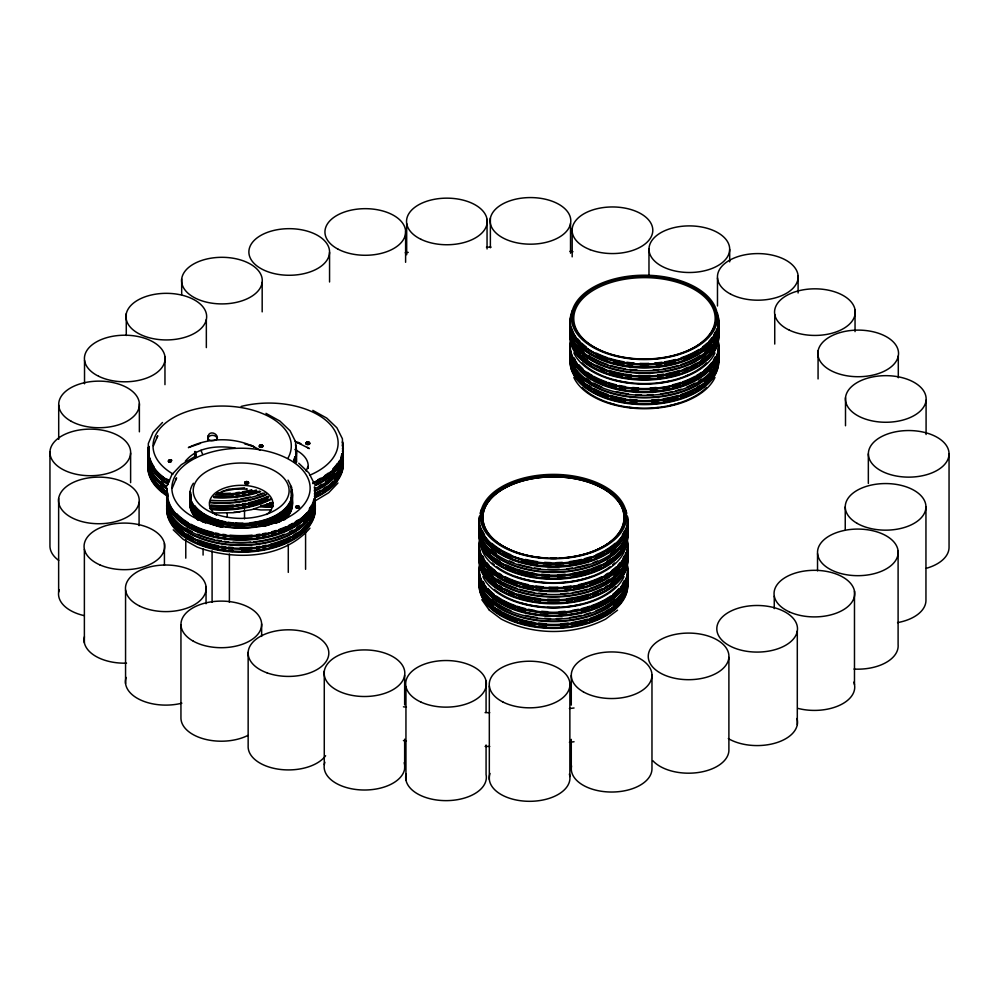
<?xml version="1.0" encoding="UTF-8"?>
<svg xmlns="http://www.w3.org/2000/svg" width="999" height="999" viewBox="0 0 999 999"><rect width="100%" height="100%" fill="white"/><g stroke="black" fill="none" stroke-linecap="round" stroke-linejoin="round"><path stroke-width="1.5" d="M169.793 461.463L171.641 460.327L171.179 461.625L169.905 461.738L169.106 461.163L169.568 459.752L171.641 460.214L169.618 461.526M260.352 446.029L261.001 446.803L261.276 446.053M297.202 506.78L296.99 507.517L297.952 507.442M298.027 507.005L298.189 507.817M307.118 443.156L308.004 443.806L308.254 442.944M170.33 460.114L168.981 462.038L170.692 460.689M153.434 445.829L157.742 435.714L156.718 438.062M167.183 485.676L171.803 474.812M172.29 488.024L176.586 477.897L175.562 480.244M306.106 471.029L308.054 466.421L308.029 468.431C309.528 459.927 302.784 453.409 294.88 449.55M169.106 461.163L169.568 459.752M259.703 445.604L261.438 444.805L262.238 445.379L261.763 446.79L260.502 446.903L259.703 445.604L261.763 446.066L262.238 445.379M259.703 446.328L260.165 444.917M306.531 442.632L308.266 441.833L309.066 442.407L308.604 443.818L307.33 443.931L306.531 442.632L308.604 443.094L309.066 442.407M306.531 443.344L306.993 441.945M162.487 422.49L153.047 432.43L148.339 443.494L148.302 446.391A74.301 42.895 0 0 0 168.831 480.969M172.028 474.463L181.343 464.685L194.718 456.63M185.302 461.251C197.065 446.965 217.794 445.142 235.152 448.101M337.949 482.992L328.646 492.769L315.259 500.824M309.965 528.159C282.729 559.415 233.878 560.626 197.29 547.127L183.229 539.348L173.214 529.807M260.352 446.228L260.502 446.903M617.569 610.164L605.669 619.08C573.563 635.614 533.341 635.614 501.248 619.08L489.348 610.164M261.338 446.74L261.276 445.854M308.304 443.506L307.33 443.531M246.278 482.492L246.691 483.391M246.278 482.654L246.516 483.379M245.467 481.83L247.652 481.643L247.852 482.367L246.853 483.553L245.654 483.291L245.467 481.83L245.654 483.291M245.467 482.554L246.466 481.368M245.654 482.567L247.852 482.367M296.378 506.118L298.576 505.931L298.763 506.655L297.764 507.842L296.566 507.567L296.378 506.118L296.566 507.567M296.378 506.843L297.377 506.381M296.566 506.855L298.763 506.655M200.437 443.381L188.374 447.602C210.639 436.588 239.036 436.925 260.24 450.299M221.491 491.67L228.509 489.223L244.618 487.799M217.42 493.531L225.025 490.871L234.99 489.198L245.354 489.073M268.319 503.846L251.823 509.615L233.316 512.724L214.048 512.949M170.754 461.376L169.705 461.176M261.338 446.541L260.652 446.565M246.915 489.035L246.278 489.011L247.028 489.011M261.176 447.077L260.502 447.04M170.342 460.851L169.106 460.439M169.568 460.464L170.841 459.64M171.179 460.901L169.905 461.738M271.253 509.852L260.876 509.977L253.684 508.953M295.08 441.346L309.353 448.588L307.08 447.315M296.84 442.52L300.961 443.831L297.877 442.232M244.518 443.756L254.133 446.803L251.049 445.204M312.799 410.377L326.748 418.094L336.9 427.797L342.395 438.736L342.832 450.162M265.971 413.349L279.92 421.079L290.072 430.769L295.567 441.708L296.004 453.134M309.066 443.119L308.266 441.833M262.238 446.103L261.438 444.805M298.776 463.261L308.916 472.952L314.323 483.691M481.818 599.687L489.223 610.027M288.024 480.119L291.758 487.537M217.395 439.173C216.658 433.716 207.03 434.153 207.854 440.01M298.763 507.38L298.576 505.931M247.852 483.091L247.652 481.643M949.05 453.846A40.347 23.302 0 0 1 888.523 474.013A40.347 23.302 0 0 1 888.523 433.666A40.347 23.302 0 0 1 949.05 453.846L949.05 547.34A40.347 23.302 0 0 1 926.21 568.331M926.085 400.224A40.347 23.302 0 0 1 863.76 418.481A40.347 23.302 0 0 1 867.544 378.184A40.347 23.302 0 0 1 926.085 400.224L926.085 434.515M925.948 506.818L925.948 600.324A40.347 23.302 0 0 1 897.552 622.614M898.301 355.931A40.347 23.302 0 0 1 834.352 372.215A40.347 23.302 0 0 1 841.895 332.093A40.347 23.302 0 0 1 898.301 355.931L898.301 377.747M898.101 551.073L898.101 644.58A40.347 23.302 0 0 1 854.033 669.068M868.343 453.846L868.343 483.454M855.044 309.815L855.044 331.631M854.482 591.046L854.482 684.552M845.504 397.702L845.504 425.761M845.241 506.905L845.241 530.269A40.347 23.302 0 0 0 830.918 569.742A40.347 23.302 0 0 0 897.314 557.142A40.347 23.302 0 0 0 845.216 530.244M818.069 350.899L818.069 378.946M817.532 553.671L817.532 570.816M798.101 275.824L798.101 292.969M797.302 631.056A40.347 23.302 0 0 1 733.653 647.727A40.347 23.302 0 0 1 740.471 607.567A40.347 23.302 0 0 1 797.302 631.056L797.302 724.562M774.737 314.448L774.737 344.056M774.262 596.166L774.262 608.628M729.682 249.4A40.347 23.302 0 0 1 668.843 269.268A40.347 23.302 0 0 1 669.455 228.921A40.347 23.302 0 0 1 729.682 249.4L729.682 261.863M728.895 657.404A40.347 23.302 0 0 1 666.895 676.036A40.347 23.302 0 0 1 669.942 635.726A40.347 23.302 0 0 1 728.895 657.404L728.895 750.911A40.347 23.302 0 0 1 697.314 772.639A40.347 23.302 0 0 1 652.784 760.651M717.482 277.947L717.482 305.994M651.972 674.987L651.972 768.493A40.347 23.302 0 0 1 609.402 791.995A40.347 23.302 0 0 1 571.565 765.933M648.975 248.988L648.975 275.487M572.177 228.796L572.177 256.843M571.278 675.474L571.278 705.082M571.278 739.372L571.278 768.98M570.529 223.589A40.347 23.302 0 0 1 506.331 239.548A40.347 23.302 0 0 1 514.485 199.475A40.347 23.302 0 0 1 570.529 223.589L570.529 253.197M569.867 683.016L569.867 776.51M490.372 218.157L490.372 247.764M489.323 686.026L489.323 779.52M487.05 219.343L487.05 248.951M486.076 681.081L486.076 712.237M486.076 744.967L486.076 774.575A40.347 23.302 0 0 1 445.517 800.636A40.347 23.302 0 0 1 406.081 774.013M406.68 223.564L406.68 254.733M405.944 686.588L405.944 780.094M405.606 231.119L405.606 262.287M404.657 675.287A40.347 23.302 0 0 1 341.271 692.27A40.347 23.302 0 0 1 347.477 652.085A40.347 23.302 0 0 1 404.657 675.287L404.657 704.894M404.657 739.185L404.657 768.793M329.558 252.385A40.347 23.302 0 0 1 268.431 271.94A40.347 23.302 0 0 1 269.655 231.593A40.347 23.302 0 0 1 329.558 252.385L329.558 281.993M324.275 671.141L324.275 764.647M308.604 443.094L308.604 443.818M307.33 443.206L307.33 443.931M305.582 531.88L305.582 569.305M297.764 507.117L297.764 507.842M288.286 544.318L288.286 572.39M262.175 282.267A40.347 23.302 0 0 1 199.3 299.9A40.347 23.302 0 0 1 204.296 259.653A40.347 23.302 0 0 1 262.175 282.267L262.175 311.875M261.763 446.066L261.763 446.79M261.638 623.95L261.638 636.425M248.152 652.31L248.152 745.803A40.347 23.302 0 0 0 279.745 769.367A40.347 23.302 0 0 0 325.624 755.719M246.853 482.829L246.853 483.553M244.518 509.602L244.518 518.868M229.395 554.008L229.395 602.347M227.21 512.674L227.21 517.307M212.088 550.861L212.088 602.31M206.343 319.555A40.347 23.302 0 0 1 141.908 335.189A40.347 23.302 0 0 1 150.662 295.155A40.347 23.302 0 0 1 206.343 319.555L206.343 347.602M206.044 586.6L206.044 603.746M203.084 548.838L203.084 555.082M185.777 539.46L185.777 558.166M181.681 278.946L181.681 294.518M180.944 624.85L180.944 718.356A40.347 23.302 0 0 0 204.945 739.21A40.347 23.302 0 0 0 247.827 735.451M164.96 356.593L164.96 384.652M164.423 543.419L164.423 565.234M139.373 403.783L139.373 431.83M139.086 502.297A40.347 23.302 0 0 1 75.949 519.605A40.347 23.302 0 0 1 81.556 479.383A40.347 23.302 0 0 1 139.086 502.297L139.086 525.674M130.619 453.034A40.347 23.302 0 0 1 69.206 472.29A40.347 23.302 0 0 1 71.029 431.955A40.347 23.302 0 0 1 130.619 453.034L130.619 482.642M126.274 313.711L126.274 335.527M125.562 590.009L125.562 683.516M84.528 360.414L84.528 383.791M84.378 549.338L84.378 642.844M58.704 405.082L58.704 439.36M58.641 498.563L58.641 592.057M49.95 451.81L49.95 545.317A40.347 23.302 0 0 0 58.716 560.427M535.177 556.955A70.604 40.772 0 0 1 495.616 494.205A70.604 40.772 0 0 1 611.301 494.205A70.604 40.772 0 0 1 571.728 556.955M570.254 557.18A70.604 40.772 0 0 1 559.602 558.191M556.518 558.316A70.604 40.772 0 0 1 550.399 558.316M547.315 558.191A70.604 40.772 0 0 1 536.663 557.18A70.717 40.822 0 0 0 547.377 558.291M627.397 532.13A74.301 42.895 0 0 1 553.458 579.22A74.301 42.895 0 0 1 479.52 532.13M623.751 548.463A73.377 42.358 0 0 1 620.829 553.109M619.018 555.344A73.377 42.358 0 0 1 572.452 577.247M571.028 577.459A73.377 42.358 0 0 1 535.889 577.459M534.465 577.247A73.377 42.358 0 0 1 487.899 555.344M486.088 553.109A73.377 42.358 0 0 1 483.166 548.463M623.751 547.577A73.377 42.358 0 0 1 622.414 549.912M610.476 562.1A73.377 42.358 0 0 1 605.344 565.384M600.187 568.094A73.377 42.358 0 0 1 591.633 571.615M590.147 572.127A73.377 42.358 0 0 1 572.452 576.348M565.234 577.247A73.377 42.358 0 0 1 557.867 577.722M549.05 577.722A73.377 42.358 0 0 1 541.67 577.247M534.465 576.348A73.377 42.358 0 0 1 516.77 572.127M515.284 571.615A73.377 42.358 0 0 1 506.73 568.094M501.573 565.384A73.377 42.358 0 0 1 496.441 562.1M484.503 549.912A73.377 42.358 0 0 1 483.166 547.577M627.397 531.243A74.301 42.895 0 0 1 553.458 578.334A74.301 42.895 0 0 1 479.52 531.243M627.397 529.095A74.301 42.895 0 0 1 553.458 576.186A74.301 42.895 0 0 1 479.52 529.095M623.751 545.442A73.377 42.358 0 0 1 620.829 550.074M619.018 552.322A73.377 42.358 0 0 1 547.04 575.499A73.377 42.358 0 0 1 483.166 545.442M623.751 544.542A73.377 42.358 0 0 1 622.414 546.89M610.476 559.065A73.377 42.358 0 0 1 606.668 561.575M600.187 565.072A73.377 42.358 0 0 1 591.633 568.581M590.147 569.093A73.377 42.358 0 0 1 572.452 573.326M565.234 574.213A73.377 42.358 0 0 1 557.867 574.687M549.05 574.687A73.377 42.358 0 0 1 541.67 574.213M534.465 573.326A73.377 42.358 0 0 1 516.77 569.093M515.284 568.581A73.377 42.358 0 0 1 506.73 565.072M500.249 561.575A73.377 42.358 0 0 1 496.441 559.065M489.91 553.583A73.377 42.358 0 0 1 486.963 550.312M484.503 546.89A73.377 42.358 0 0 1 483.166 544.542M627.397 528.209A74.301 42.895 0 0 1 553.458 575.299A74.301 42.895 0 0 1 479.52 528.209M627.397 525.362A74.301 42.895 0 0 1 553.458 572.452A74.301 42.895 0 0 1 479.52 525.362M626.835 529.557A73.377 42.358 0 0 1 553.458 571.915A73.377 42.358 0 0 1 480.082 529.557M616.033 549.188A73.377 42.358 0 0 1 610.476 553.721M597.427 560.976A73.377 42.358 0 0 1 593.106 562.699M588.761 564.198A73.377 42.358 0 0 1 575.499 567.469M572.452 567.981A73.377 42.358 0 0 1 566.708 568.731M559.34 569.28A73.377 42.358 0 0 1 547.577 569.28M540.209 568.731A73.377 42.358 0 0 1 534.465 567.981M531.418 567.469A73.377 42.358 0 0 1 518.156 564.198M513.811 562.699A73.377 42.358 0 0 1 509.49 560.976M496.441 553.721A73.377 42.358 0 0 1 490.884 549.188M627.397 522.864A74.301 42.895 0 0 1 553.458 569.954A74.301 42.895 0 0 1 479.52 522.864M627.397 520.017A74.301 42.895 0 0 1 553.458 567.107A74.301 42.895 0 0 1 479.52 520.017M625.849 531.118A73.377 42.358 0 0 1 553.458 566.57A73.377 42.358 0 0 1 481.068 531.118M624.338 534.278A73.377 42.358 0 0 1 622.414 537.799M610.476 549.987A73.377 42.358 0 0 1 606.668 552.484M604.108 553.97A73.377 42.358 0 0 1 596.003 557.829M590.147 560.002A73.377 42.358 0 0 1 569.592 564.647M563.773 565.259A73.377 42.358 0 0 1 556.393 565.646M550.524 565.646A73.377 42.358 0 0 1 543.144 565.259M537.312 564.647A73.377 42.358 0 0 1 520.991 561.301M510.914 557.829A73.377 42.358 0 0 1 502.809 553.97M500.249 552.484A73.377 42.358 0 0 1 491.908 546.378M484.503 537.799A73.377 42.358 0 0 1 482.579 534.278M627.397 519.118A74.301 42.895 0 0 1 553.458 566.208A74.301 42.895 0 0 1 479.52 519.118M627.397 516.982A74.301 42.895 0 0 1 553.458 564.073A74.301 42.895 0 0 1 479.52 516.982M625.849 528.084A73.377 42.358 0 0 1 553.458 563.536A73.377 42.358 0 0 1 481.068 528.084M624.338 531.256A73.377 42.358 0 0 1 622.414 534.765M615.009 543.356A73.377 42.358 0 0 1 605.344 550.237M604.108 550.936A73.377 42.358 0 0 1 596.003 554.795M590.147 556.98A73.377 42.358 0 0 1 584.477 558.678M581.543 559.428A73.377 42.358 0 0 1 569.592 561.613M562.3 562.337A73.377 42.358 0 0 1 556.393 562.612M550.524 562.612A73.377 42.358 0 0 1 544.617 562.337M537.312 561.613A73.377 42.358 0 0 1 525.374 559.428M510.914 554.795A73.377 42.358 0 0 1 502.809 550.936M501.573 550.237A73.377 42.358 0 0 1 491.908 543.356M484.503 534.765A73.377 42.358 0 0 1 482.579 531.256M627.397 516.096A74.301 42.895 0 0 1 553.458 563.186A74.301 42.895 0 0 1 479.52 516.096M480.157 513.299A74.301 42.895 0 0 1 481.693 509.19M625.224 509.19A74.301 42.895 0 0 1 626.76 513.299M535.227 557.055A70.717 40.822 0 0 1 495.604 494.205A70.717 40.822 0 0 1 611.45 494.205A70.717 40.822 0 0 1 571.828 557.055M570.354 557.28A70.717 40.822 0 0 1 559.677 558.291M556.593 558.416A70.717 40.822 0 0 1 550.461 558.416M580.481 604.407A70.604 40.772 0 0 1 567.257 606.73M559.602 607.355A70.604 40.772 0 0 1 547.315 607.355M539.66 606.73A70.604 40.772 0 0 1 522.215 603.309M627.397 581.293A74.301 42.895 0 0 1 553.458 628.383A74.301 42.895 0 0 1 479.52 581.293M624.338 596.453A73.377 42.358 0 0 1 553.458 627.859A73.377 42.358 0 0 1 482.579 596.453M624.338 595.566A73.377 42.358 0 0 1 623.114 597.914M619.954 602.509A73.377 42.358 0 0 1 618.031 604.72M617.007 605.781A73.377 42.358 0 0 1 613.935 608.591M609.24 612.125A73.377 42.358 0 0 1 605.344 614.56M604.108 615.259A73.377 42.358 0 0 1 590.147 621.291M587.362 622.165A73.377 42.358 0 0 1 572.452 625.524M568.156 626.098A73.377 42.358 0 0 1 560.826 626.748M546.091 626.748A73.377 42.358 0 0 1 538.761 626.098M534.465 625.524A73.377 42.358 0 0 1 519.555 622.165M516.77 621.291A73.377 42.358 0 0 1 502.809 615.259M501.573 614.56A73.377 42.358 0 0 1 497.677 612.125M492.982 608.591A73.377 42.358 0 0 1 489.91 605.781M488.886 604.72A73.377 42.358 0 0 1 486.963 602.509M483.803 597.914A73.377 42.358 0 0 1 482.579 595.566M627.397 580.407A74.301 42.895 0 0 1 553.458 627.497A74.301 42.895 0 0 1 479.52 580.407M627.397 578.259A74.301 42.895 0 0 1 553.458 625.362A74.301 42.895 0 0 1 479.52 578.259M624.338 593.431A73.377 42.358 0 0 1 553.458 624.825A73.377 42.358 0 0 1 482.579 593.431M624.338 592.532A73.377 42.358 0 0 1 623.114 594.88M619.954 599.487A73.377 42.358 0 0 1 618.031 601.685M617.007 602.747A73.377 42.358 0 0 1 613.935 605.556M609.24 609.09A73.377 42.358 0 0 1 605.344 611.525M604.108 612.225A73.377 42.358 0 0 1 590.147 618.256M587.362 619.143A73.377 42.358 0 0 1 572.452 622.489M568.156 623.076A73.377 42.358 0 0 1 560.826 623.713M546.091 623.713A73.377 42.358 0 0 1 538.761 623.076M534.465 622.489A73.377 42.358 0 0 1 502.809 612.225M501.573 611.525A73.377 42.358 0 0 1 497.677 609.09M492.982 605.556A73.377 42.358 0 0 1 486.963 599.487M483.803 594.88A73.377 42.358 0 0 1 482.579 592.532M627.397 577.372A74.301 42.895 0 0 1 553.458 624.462A74.301 42.895 0 0 1 479.52 577.372M627.397 574.525A74.301 42.895 0 0 1 553.458 621.615A74.301 42.895 0 0 1 479.52 574.525M626.798 580.094A73.377 42.358 0 0 1 553.458 621.078A73.377 42.358 0 0 1 480.119 580.094M624.338 587.187A73.377 42.358 0 0 1 622.414 590.709M615.009 599.288A73.377 42.358 0 0 1 605.344 606.181M604.108 606.88A73.377 42.358 0 0 1 596.003 610.739M590.147 612.911A73.377 42.358 0 0 1 584.477 614.61M581.543 615.359A73.377 42.358 0 0 1 569.592 617.544M562.3 618.281A73.377 42.358 0 0 1 556.393 618.556M550.524 618.556A73.377 42.358 0 0 1 544.617 618.281M537.312 617.544A73.377 42.358 0 0 1 525.374 615.359M510.914 610.739A73.377 42.358 0 0 1 502.809 606.88M501.573 606.181A73.377 42.358 0 0 1 491.908 599.288M484.503 590.709A73.377 42.358 0 0 1 482.579 587.187M627.397 572.027A74.301 42.895 0 0 1 553.458 619.118A74.301 42.895 0 0 1 479.52 572.027M627.397 569.18A74.301 42.895 0 0 1 553.458 616.271A74.301 42.895 0 0 1 479.52 569.18M624.338 584.34A73.377 42.358 0 0 1 560.926 615.521A73.377 42.358 0 0 1 487.899 592.395M486.088 590.159A73.377 42.358 0 0 1 482.579 584.34M624.338 583.441A73.377 42.358 0 0 1 622.414 586.962M619.018 591.508A73.377 42.358 0 0 1 612.824 597.377M610.476 599.15A73.377 42.358 0 0 1 605.344 602.434M604.108 603.134A73.377 42.358 0 0 1 591.633 608.653M590.147 609.165A73.377 42.358 0 0 1 581.543 611.625M566.708 614.148A73.377 42.358 0 0 1 559.34 614.71M547.577 614.71A73.377 42.358 0 0 1 540.209 614.148M525.374 611.625A73.377 42.358 0 0 1 516.77 609.165M515.284 608.653A73.377 42.358 0 0 1 502.809 603.134M501.573 602.434A73.377 42.358 0 0 1 496.441 599.15M494.093 597.377A73.377 42.358 0 0 1 487.899 591.508M484.503 586.962A73.377 42.358 0 0 1 482.579 583.441M627.397 568.281A74.301 42.895 0 0 1 553.458 615.372A74.301 42.895 0 0 1 479.52 568.281M627.397 566.146A74.301 42.895 0 0 1 553.458 613.236A74.301 42.895 0 0 1 479.52 566.146M624.338 581.306A73.377 42.358 0 0 1 620.829 587.125M619.018 589.373A73.377 42.358 0 0 1 553.458 612.712A73.377 42.358 0 0 1 487.899 589.373M486.088 587.125A73.377 42.358 0 0 1 483.166 582.479M624.338 580.419A73.377 42.358 0 0 1 622.414 583.928M619.018 588.473A73.377 42.358 0 0 1 612.824 594.343M610.476 596.116A73.377 42.358 0 0 1 605.344 599.412M604.108 600.112A73.377 42.358 0 0 1 591.633 605.631M590.147 606.143A73.377 42.358 0 0 1 581.543 608.591M578.533 609.265A73.377 42.358 0 0 1 572.452 610.377M565.234 611.263A73.377 42.358 0 0 1 559.34 611.675M547.577 611.675A73.377 42.358 0 0 1 541.67 611.263M534.465 610.377A73.377 42.358 0 0 1 528.384 609.265M525.374 608.591A73.377 42.358 0 0 1 516.77 606.143M515.284 605.631A73.377 42.358 0 0 1 502.809 600.112M501.573 599.412A73.377 42.358 0 0 1 496.441 596.116M494.093 594.343A73.377 42.358 0 0 1 487.899 588.473M484.503 583.928A73.377 42.358 0 0 1 483.166 581.593M627.397 565.259A74.301 42.895 0 0 1 553.458 612.35A74.301 42.895 0 0 1 479.52 565.259M624.025 576.648A73.052 42.183 0 0 1 553.458 607.904A73.052 42.183 0 0 1 482.892 576.648M615.621 586.625A71.778 41.446 0 0 1 494.293 589.36M591.62 576.46A70.604 40.772 0 0 1 588.761 577.472M587.437 577.897A70.604 40.772 0 0 1 571.728 581.543M565.734 582.305A70.604 40.772 0 0 1 559.602 582.779M547.315 582.779A70.604 40.772 0 0 1 541.183 582.305M535.177 581.543A70.604 40.772 0 0 1 519.48 577.897M518.156 577.472A70.604 40.772 0 0 1 515.297 576.46M627.397 556.718A74.301 42.895 0 0 1 553.458 603.808A74.301 42.895 0 0 1 479.52 556.718M626.798 562.287A73.377 42.358 0 0 1 626.485 565.059M625.849 567.819A73.377 42.358 0 0 1 553.458 603.271A73.377 42.358 0 0 1 481.068 567.819M480.432 565.059A73.377 42.358 0 0 1 480.119 562.287M616.033 582.142A73.377 42.358 0 0 1 610.476 586.688M597.427 593.93A73.377 42.358 0 0 1 593.106 595.666M588.761 597.152A73.377 42.358 0 0 1 575.499 600.424M572.452 600.936A73.377 42.358 0 0 1 566.708 601.685M559.34 602.247A73.377 42.358 0 0 1 547.577 602.247M540.209 601.685A73.377 42.358 0 0 1 534.465 600.936M531.418 600.424A73.377 42.358 0 0 1 518.156 597.152M513.811 595.666A73.377 42.358 0 0 1 509.49 593.93M501.573 589.972A73.377 42.358 0 0 1 498.938 588.374M496.441 586.688A73.377 42.358 0 0 1 490.884 582.142M627.397 555.819A74.301 42.895 0 0 1 553.458 602.909A74.301 42.895 0 0 1 479.52 555.819M627.397 553.683A74.301 42.895 0 0 1 553.458 600.774A74.301 42.895 0 0 1 479.52 553.683M625.849 564.785A73.377 42.358 0 0 1 553.458 600.237A73.377 42.358 0 0 1 481.068 564.785M616.033 579.12A73.377 42.358 0 0 1 610.476 583.653M607.966 585.339A73.377 42.358 0 0 1 605.344 586.937M601.523 588.998A73.377 42.358 0 0 1 593.106 592.632M588.761 594.13A73.377 42.358 0 0 1 573.975 597.664M572.452 597.902A73.377 42.358 0 0 1 566.708 598.651M559.34 599.213A73.377 42.358 0 0 1 547.577 599.213M540.209 598.651A73.377 42.358 0 0 1 534.465 597.902M532.942 597.664A73.377 42.358 0 0 1 518.156 594.13M513.811 592.632A73.377 42.358 0 0 1 505.394 588.998M501.573 586.937A73.377 42.358 0 0 1 498.938 585.339M496.441 583.653A73.377 42.358 0 0 1 490.884 579.12M488.886 577.097A73.377 42.358 0 0 1 486.963 574.9M627.397 552.797A74.301 42.895 0 0 1 553.458 599.887A74.301 42.895 0 0 1 479.52 552.797M627.397 549.937A74.301 42.895 0 0 1 553.458 597.027A74.301 42.895 0 0 1 479.52 549.937M626.798 555.506A73.377 42.358 0 0 1 553.458 596.503A73.377 42.358 0 0 1 480.119 555.506M624.338 562.612A73.377 42.358 0 0 1 623.114 564.959M619.954 569.555A73.377 42.358 0 0 1 618.031 571.753M617.007 572.827A73.377 42.358 0 0 1 613.935 575.624M609.24 579.158A73.377 42.358 0 0 1 605.344 581.593M604.108 582.292A73.377 42.358 0 0 1 590.147 588.324M587.362 589.21A73.377 42.358 0 0 1 572.452 592.557M568.156 593.144A73.377 42.358 0 0 1 560.826 593.793M546.091 593.793A73.377 42.358 0 0 1 538.761 593.144M534.465 592.557A73.377 42.358 0 0 1 519.555 589.21M516.77 588.324A73.377 42.358 0 0 1 502.809 582.292M501.573 581.593A73.377 42.358 0 0 1 497.677 579.158M492.982 575.624A73.377 42.358 0 0 1 489.91 572.827M488.886 571.753A73.377 42.358 0 0 1 486.963 569.555M483.803 564.959A73.377 42.358 0 0 1 482.579 562.612M627.397 547.44A74.301 42.895 0 0 1 553.458 594.542A74.301 42.895 0 0 1 479.52 547.44M627.397 544.592A74.301 42.895 0 0 1 553.458 591.683A74.301 42.895 0 0 1 479.52 544.592M625.849 555.694A73.377 42.358 0 0 1 557.055 591.108A73.377 42.358 0 0 1 482.579 559.752M624.338 558.866A73.377 42.358 0 0 1 623.114 561.213M619.954 565.809A73.377 42.358 0 0 1 618.031 568.019M616.033 570.029A73.377 42.358 0 0 1 611.675 573.688M607.966 576.261A73.377 42.358 0 0 1 605.344 577.859M601.523 579.907A73.377 42.358 0 0 1 590.147 584.59M584.477 586.288A73.377 42.358 0 0 1 573.975 588.573M571.028 589.035A73.377 42.358 0 0 1 565.234 589.71M557.867 590.184A73.377 42.358 0 0 1 549.05 590.184M541.67 589.71A73.377 42.358 0 0 1 535.889 589.035M532.942 588.573A73.377 42.358 0 0 1 522.44 586.288M516.77 584.59A73.377 42.358 0 0 1 505.394 579.907M501.573 577.859A73.377 42.358 0 0 1 498.938 576.261M495.242 573.688A73.377 42.358 0 0 1 490.884 570.029M488.886 568.019A73.377 42.358 0 0 1 486.963 565.809M483.803 561.213A73.377 42.358 0 0 1 482.579 558.866M627.397 543.706A74.301 42.895 0 0 1 553.458 590.796A74.301 42.895 0 0 1 479.52 543.706M627.397 541.57A74.301 42.895 0 0 1 553.458 588.661A74.301 42.895 0 0 1 479.52 541.57M625.849 552.672A73.377 42.358 0 0 1 557.055 588.074A73.377 42.358 0 0 1 482.579 556.73M624.338 555.831A73.377 42.358 0 0 1 623.114 558.179M619.954 562.787A73.377 42.358 0 0 1 618.031 564.984M616.033 566.995A73.377 42.358 0 0 1 611.675 570.654M607.966 573.226A73.377 42.358 0 0 1 605.344 574.825M601.523 576.873A73.377 42.358 0 0 1 590.147 581.555M588.761 582.005A73.377 42.358 0 0 1 578.533 584.677M571.028 586.001A73.377 42.358 0 0 1 563.773 586.813M557.867 587.162A73.377 42.358 0 0 1 549.05 587.162M543.144 586.813A73.377 42.358 0 0 1 535.889 586.001M528.384 584.677A73.377 42.358 0 0 1 518.156 582.005M516.77 581.555A73.377 42.358 0 0 1 505.394 576.873M501.573 574.825A73.377 42.358 0 0 1 498.938 573.226M495.242 570.654A73.377 42.358 0 0 1 490.884 566.995M488.886 564.984A73.377 42.358 0 0 1 486.963 562.787M483.803 558.179A73.377 42.358 0 0 1 482.579 555.831M627.397 540.671A74.301 42.895 0 0 1 553.458 587.762A74.301 42.895 0 0 1 479.52 540.671M625.886 546.653A73.052 42.183 0 0 1 553.458 583.329A73.052 42.183 0 0 1 481.031 546.653M614.672 562.961A71.778 41.446 0 0 1 612.624 564.785M610.401 566.545A71.778 41.446 0 0 1 496.515 566.545M494.293 564.785A71.778 41.446 0 0 1 492.245 562.961M241.196 406.431A69.131 39.91 0 0 1 328.946 423.114A69.131 39.91 0 0 1 309.603 475.274M202.597 454.108A69.131 39.91 0 0 1 201.024 450.287M342.42 457.679A74.301 42.895 0 0 1 315.434 497.639M272.789 507.005A74.301 42.895 0 0 1 260.826 506.793M342.42 456.78A74.301 42.895 0 0 1 315.434 496.753M272.789 506.106A74.301 42.895 0 0 1 260.826 505.906M342.42 454.645A74.301 42.895 0 0 1 315.434 494.605M272.789 503.971A74.301 42.895 0 0 1 266.783 504.008M342.42 453.758A74.301 42.895 0 0 1 315.434 493.718M272.789 503.084A74.301 42.895 0 0 1 269.78 503.134M342.42 450.899A74.301 42.895 0 0 1 315.434 490.871M194.693 456.88A74.301 42.895 0 0 1 195.13 452.684M342.42 448.414A74.301 42.895 0 0 1 315.434 488.374M194.793 457.205A74.301 42.895 0 0 1 194.905 451.573M342.42 445.554A74.301 42.895 0 0 1 315.434 485.526M195.217 457.155A74.301 42.895 0 0 1 194.693 451.536M342.42 444.667A74.301 42.895 0 0 1 315.434 484.627M195.542 457.642A74.301 42.895 0 0 1 194.705 452.048M342.42 442.532A74.301 42.895 0 0 1 312.874 483.628M195.542 455.507A74.301 42.895 0 0 1 194.967 452.734M342.42 441.633A74.301 42.895 0 0 1 312.874 482.729M196.428 457.355A74.301 42.895 0 0 1 194.967 451.835M341.908 468.806A73.377 42.358 0 0 1 335.689 481.805M333.791 484.028A73.377 42.358 0 0 1 314.86 497.227M272.739 506.468A73.377 42.358 0 0 1 260.926 506.268M341.908 465.784A73.377 42.358 0 0 1 334.765 479.895M332.754 482.08A73.377 42.358 0 0 1 314.86 494.193M272.739 503.434A73.377 42.358 0 0 1 269.78 503.496M341.608 466.258A73.377 42.358 0 0 1 340.771 468.993M337.337 475.624A73.377 42.358 0 0 1 334.765 479.008M325.774 487.062A73.377 42.358 0 0 1 323.264 488.748M320.579 490.359A73.377 42.358 0 0 1 316.333 492.607M272.739 502.547A73.377 42.358 0 0 1 269.78 502.597M341.908 462.038A73.377 42.358 0 0 1 314.86 490.447M195.617 456.88A73.377 42.358 0 0 1 195.829 454.108M340.234 464.997A73.377 42.358 0 0 1 338.174 468.993M334.765 473.651A73.377 42.358 0 0 1 325.774 481.718M321.94 484.215A73.377 42.358 0 0 1 319.193 485.789M195.717 457.18A73.377 42.358 0 0 1 195.617 454.395M341.908 456.693A73.377 42.358 0 0 1 340.771 460.789M339.623 463.499A73.377 42.358 0 0 1 332.754 472.989M330.532 475.112A73.377 42.358 0 0 1 314.86 485.102M195.717 454.32A73.377 42.358 0 0 1 195.617 451.536M341.908 453.658A73.377 42.358 0 0 1 340.771 457.767M339.623 460.464A73.377 42.358 0 0 1 332.754 469.967M330.532 472.077A73.377 42.358 0 0 1 314.86 482.08M337.337 478.658A73.377 42.358 0 0 1 335.689 480.919M325.774 490.097A73.377 42.358 0 0 1 323.264 491.783M320.579 493.381A73.377 42.358 0 0 1 316.333 495.629M272.739 505.581A73.377 42.358 0 0 1 260.926 505.382M337.337 466.545A73.377 42.358 0 0 1 332.754 472.102M328.109 476.236A73.377 42.358 0 0 1 323.264 479.657M320.579 481.268A73.377 42.358 0 0 1 316.333 483.516M337.337 463.511A73.377 42.358 0 0 1 332.754 469.068M328.109 473.201A73.377 42.358 0 0 1 324.538 475.799M320.579 478.234A73.377 42.358 0 0 1 317.782 479.757M308.017 442.132A1.973 1.136 0 0 1 309.565 443.768A1.973 1.136 0 0 1 306.368 444.056A1.973 1.136 0 0 1 307.005 442.22M308.017 442.295A1.973 1.136 0 0 1 309.565 443.943A1.973 1.136 0 0 1 306.368 444.218A1.973 1.136 0 0 1 307.005 442.395M173.002 474.026A69.131 39.91 0 0 1 166.271 422.465A69.131 39.91 0 0 1 253.334 410.327A69.131 39.91 0 0 1 288.062 458.004M268.606 499.725A74.301 42.895 0 0 1 209.578 508.516M166.433 494.617A74.301 42.895 0 0 1 148.302 461.538M295.592 459.752A74.301 42.895 0 0 1 296.166 462.537M268.606 497.589A74.301 42.895 0 0 1 209.578 506.381M166.433 492.482A74.301 42.895 0 0 1 148.302 459.403M295.592 457.617A74.301 42.895 0 0 1 296.341 461.8M268.606 496.69A74.301 42.895 0 0 1 209.578 505.494M166.433 491.595A74.301 42.895 0 0 1 148.302 458.516M295.592 456.73A74.301 42.895 0 0 1 296.428 462.325A74.301 42.895 0 0 0 295.592 453.883M266.046 494.967A74.301 42.895 0 0 1 209.578 502.647M166.433 488.736A74.301 42.895 0 0 1 148.302 455.656M264.735 493.019A74.301 42.895 0 0 1 211.051 500.287M166.433 486.238A74.301 42.895 0 0 1 148.302 453.159M295.592 451.386A74.301 42.895 0 0 1 296.004 462.574M295.592 448.526A74.301 42.895 0 0 1 295.304 462.487M260.639 491.708A74.301 42.895 0 0 1 213.998 497.652M167.62 484.153A74.301 42.895 0 0 1 148.302 450.312M295.592 447.639A74.301 42.895 0 0 1 295.304 461.6M259.24 491.296A74.301 42.895 0 0 1 213.998 496.765M167.62 483.254A74.301 42.895 0 0 1 148.302 449.425M295.592 445.504A74.301 42.895 0 0 1 294.842 460.851M256.381 490.059A74.301 42.895 0 0 1 215.472 494.717M168.831 481.868A74.301 42.895 0 0 1 148.302 447.277M295.592 444.617A74.301 42.895 0 0 1 294.305 461.326M252.01 490.372A74.301 42.895 0 0 1 216.958 493.893M295.08 459.665A73.377 42.358 0 0 1 294.405 462.4M260.165 491.258A73.377 42.358 0 0 1 214.098 497.127M168.294 483.791A73.377 42.358 0 0 1 164.885 481.506M163.586 480.544A73.377 42.358 0 0 1 149.625 461.426M148.776 454.508A73.377 42.358 0 0 1 149.213 450.374M295.08 456.643A73.377 42.358 0 0 1 293.943 460.739M251.648 490.784A73.377 42.358 0 0 1 217.02 494.255M169.493 481.493A73.377 42.358 0 0 1 149.625 458.404M148.776 451.486A73.377 42.358 0 0 1 149.213 447.34M294.78 457.117A73.377 42.358 0 0 1 293.943 459.84M251.648 489.885A73.377 42.358 0 0 1 242.62 491.783M239.51 492.257A73.377 42.358 0 0 1 236.388 492.657M230.344 493.194A73.377 42.358 0 0 1 217.02 493.356M169.493 480.606A73.377 42.358 0 0 1 167.12 479.12M154.046 466.858A73.377 42.358 0 0 1 149.625 457.505M148.776 450.599A73.377 42.358 0 0 1 149.213 446.453M271.291 499.313A74.301 42.895 0 0 1 211.051 509.552M166.433 495.504A74.301 42.895 0 0 1 148.302 462.425M270.941 498.776A73.377 42.358 0 0 1 211.189 509.028M167.12 495.154A73.377 42.358 0 0 1 149.625 473.551M148.776 466.633A73.377 42.358 0 0 1 149.213 462.487M268.032 499.313A73.377 42.358 0 0 1 253.084 504.657M251.648 505.032A73.377 42.358 0 0 1 248.701 505.731M245.692 506.368A73.377 42.358 0 0 1 242.62 506.93M233.254 508.116A73.377 42.358 0 0 1 211.189 508.129M163.586 491.77A73.377 42.358 0 0 1 159.952 488.723M154.046 482.005A73.377 42.358 0 0 1 149.625 472.652M148.776 465.734A73.377 42.358 0 0 1 149.213 461.6M268.032 497.165A73.377 42.358 0 0 1 209.728 505.856M167.12 492.132A73.377 42.358 0 0 1 149.625 470.517M148.776 463.598A73.377 42.358 0 0 1 149.213 459.465M268.032 496.278A73.377 42.358 0 0 1 253.084 501.635M251.648 502.01A73.377 42.358 0 0 1 248.701 502.709M245.692 503.346A73.377 42.358 0 0 1 242.62 503.896M239.51 504.37A73.377 42.358 0 0 1 236.388 504.77M233.254 505.094A73.377 42.358 0 0 1 211.189 505.107M163.586 488.736A73.377 42.358 0 0 1 159.952 485.689M154.046 478.971A73.377 42.358 0 0 1 149.625 469.63M148.776 462.712A73.377 42.358 0 0 1 149.213 458.566M266.783 493.993A73.377 42.358 0 0 1 209.728 502.122M167.12 488.386A73.377 42.358 0 0 1 149.625 466.77M148.776 459.865A73.377 42.358 0 0 1 149.213 455.719M262.874 493.106A73.377 42.358 0 0 1 257.367 495.029M250.187 497.015A73.377 42.358 0 0 1 241.071 498.801M237.949 499.238A73.377 42.358 0 0 1 234.815 499.6M163.586 483.391A73.377 42.358 0 0 1 161.114 481.381M148.776 457.367A73.377 42.358 0 0 1 149.001 454.595M257.367 491.296A73.377 42.358 0 0 1 248.701 493.618M245.692 494.255A73.377 42.358 0 0 1 242.62 494.805M239.51 495.292A73.377 42.358 0 0 1 236.388 495.691M233.254 496.003A73.377 42.358 0 0 1 214.098 496.241M154.046 469.892A73.377 42.358 0 0 1 149.625 460.539M148.776 453.621A73.377 42.358 0 0 1 149.213 449.475M261.189 445.104A1.973 1.136 0 0 1 262.737 446.74A1.973 1.136 0 0 1 259.54 447.028A1.973 1.136 0 0 1 260.177 445.192M170.667 462.2A1.973 1.136 0 0 1 168.406 460.951A1.973 1.136 0 0 1 171.091 460.015M169.655 462.3A1.973 1.136 0 0 1 168.406 461.113A1.973 1.136 0 0 1 170.08 460.114M240.284 511.638A8.754 5.057 0 0 1 233.916 512.2M216.371 515.122A31.756 18.332 0 0 1 219.218 490.397A31.756 18.332 0 0 1 262.125 489.885A31.756 18.332 0 0 1 266.758 514.51M291.833 495.429A51.261 29.595 0 0 1 264.772 526.173M220.991 527.11A51.261 29.595 0 0 1 190.21 496.653M291.246 495.479A50.674 29.258 0 0 1 263.024 526.298M222.752 527.16A50.674 29.258 0 0 1 190.797 496.69M291.833 497.24A51.261 29.595 0 0 1 276.099 523.376M205.682 523.089A51.261 29.595 0 0 1 190.21 498.476M290.372 508.703A50.674 29.258 0 0 1 288.374 512.35M284.453 516.92A50.674 29.258 0 0 1 281.993 519.043M201.611 520.017A50.674 29.258 0 0 1 194.755 513.486M193.918 512.312A50.674 29.258 0 0 1 191.446 507.392M191.071 506.143A50.674 29.258 0 0 1 190.572 500.024M291.246 497.29A50.674 29.258 0 0 1 291.521 504.932M290.384 486.301A51.261 29.595 0 0 1 245.579 524.05A51.261 29.595 0 0 1 190.21 491.308M288.374 505.182A50.674 29.258 0 0 1 261.526 521.353M260.177 521.678A50.674 29.258 0 0 1 250.262 523.339M244.443 523.751A50.674 29.258 0 0 1 228.359 522.864M225.512 522.39A50.674 29.258 0 0 1 212.5 518.693M211.164 518.144A50.674 29.258 0 0 1 194.755 506.318M191.071 498.988A50.674 29.258 0 0 1 190.572 492.869M291.246 490.134A50.674 29.258 0 0 1 291.521 497.764M291.833 499.175A51.261 29.595 0 0 1 283.753 520.129M198.876 520.392A51.261 29.595 0 0 1 190.21 500.399M197.327 518.331A50.674 29.258 0 0 1 194.755 515.409M193.918 514.235A50.674 29.258 0 0 1 191.446 509.328M191.071 508.079A50.674 29.258 0 0 1 190.797 500.437M291.246 499.225A50.674 29.258 0 0 1 291.521 506.868M291.833 497.814A51.261 29.595 0 0 1 278.821 522.365M203.321 522.265A51.261 29.595 0 0 1 190.21 499.038M290.372 509.265A50.674 29.258 0 0 1 288.374 512.912M284.453 517.494A50.674 29.258 0 0 1 281.993 519.605M201.611 520.579A50.674 29.258 0 0 1 190.572 500.599M291.246 497.864A50.674 29.258 0 0 1 291.521 505.494M290.384 485.739A51.261 29.595 0 0 1 245.579 523.476A51.261 29.595 0 0 1 190.21 490.746M190.497 489.473A51.261 29.595 0 0 1 193.394 483.241M290.372 500.974A50.674 29.258 0 0 1 261.526 520.779M260.177 521.103A50.674 29.258 0 0 1 250.262 522.777M242.957 523.226A50.674 29.258 0 0 1 235.602 523.076M232.692 522.839A50.674 29.258 0 0 1 228.359 522.302M225.512 521.815A50.674 29.258 0 0 1 212.5 518.119M211.164 517.569A50.674 29.258 0 0 1 194.755 505.756M191.071 498.414A50.674 29.258 0 0 1 190.572 492.295M291.246 489.572A50.674 29.258 0 0 1 291.521 497.202M291.833 491.446A51.261 29.595 0 0 1 242.233 525.511A51.261 29.595 0 0 1 190.21 492.682M287.525 507.717A50.674 29.258 0 0 1 261.526 522.714M260.177 523.039A50.674 29.258 0 0 1 248.826 524.837M238.524 525.137A50.674 29.258 0 0 1 235.602 524.999M232.692 524.775A50.674 29.258 0 0 1 228.359 524.225M225.512 523.751A50.674 29.258 0 0 1 222.752 523.176M221.229 522.827A50.674 29.258 0 0 1 194.755 507.679M191.071 500.349A50.674 29.258 0 0 1 190.572 494.23M291.246 491.496A50.674 29.258 0 0 1 291.521 499.138M287.525 508.291A50.674 29.258 0 0 1 261.526 523.276M260.177 523.613A50.674 29.258 0 0 1 248.826 525.412M244.443 525.686A50.674 29.258 0 0 1 228.359 524.8M225.512 524.325A50.674 29.258 0 0 1 194.755 508.254M191.071 500.924A50.674 29.258 0 0 1 190.572 494.805M291.246 492.07A50.674 29.258 0 0 1 291.521 499.7M291.833 492.02A51.261 29.595 0 0 1 242.233 526.086A51.261 29.595 0 0 1 190.21 493.244M291.833 493.831A51.261 29.595 0 0 1 242.233 527.897A51.261 29.595 0 0 1 190.21 495.067M291.246 493.881A50.674 29.258 0 0 1 290.372 505.294M288.374 508.941A50.674 29.258 0 0 1 263.024 524.7M261.526 525.099A50.674 29.258 0 0 1 258.803 525.736M256.006 526.286A50.674 29.258 0 0 1 251.711 526.923M229.795 526.823A50.674 29.258 0 0 1 226.923 526.386M222.752 525.574A50.674 29.258 0 0 1 194.755 510.064M193.918 508.903A50.674 29.258 0 0 1 191.446 503.983M191.071 502.734A50.674 29.258 0 0 1 190.572 496.615M289.797 512.437A50.674 29.258 0 0 1 288.374 514.847M197.327 518.906A50.674 29.258 0 0 1 190.572 502.534M291.246 499.8A50.674 29.258 0 0 1 291.521 507.43M291.833 499.75A51.261 29.595 0 0 1 284.952 519.605M197.814 520.029A51.261 29.595 0 0 1 190.21 500.974M314.435 502.834A74.301 42.895 0 0 1 242.557 552.21A74.301 42.895 0 0 1 167.158 504.62M312.25 519.43A73.377 42.358 0 0 1 310.19 523.426M309.365 524.712A73.377 42.358 0 0 1 241.795 551.685M232.942 551.436A73.377 42.358 0 0 1 173.814 526.348M172.889 525.087A73.377 42.358 0 0 1 168.469 515.734M167.732 511.6A73.377 42.358 0 0 1 167.695 507.43M312.25 518.543A73.377 42.358 0 0 1 310.19 522.539M296.553 536.113A73.377 42.358 0 0 1 293.956 537.762M289.797 540.072A73.377 42.358 0 0 1 286.875 541.495M285.627 542.057A73.377 42.358 0 0 1 270.492 547.227M266.059 548.251A73.377 42.358 0 0 1 263.012 548.851M259.915 549.363A73.377 42.358 0 0 1 256.793 549.8M252.098 550.312A73.377 42.358 0 0 1 241.795 550.799M232.942 550.536A73.377 42.358 0 0 1 228.584 550.187M225.674 549.862A73.377 42.358 0 0 1 221.341 549.25M218.506 548.763A73.377 42.358 0 0 1 214.348 547.902M212.874 547.564A73.377 42.358 0 0 1 198.851 543.106M193.469 540.709A73.377 42.358 0 0 1 184.827 535.689M183.741 534.927A73.377 42.358 0 0 1 173.814 525.462M167.732 510.714A73.377 42.358 0 0 1 167.632 507.929M314.435 501.948A74.301 42.895 0 0 1 242.557 551.323A74.301 42.895 0 0 1 167.158 503.733M314.435 499.812A74.301 42.895 0 0 1 242.557 549.188A74.301 42.895 0 0 1 167.158 501.585M312.25 516.408A73.377 42.358 0 0 1 310.19 520.392M308.566 522.814A73.377 42.358 0 0 1 240.309 548.663M232.942 548.401A73.377 42.358 0 0 1 173.814 523.326M172.889 522.052A73.377 42.358 0 0 1 168.469 512.699M167.732 508.578A73.377 42.358 0 0 1 167.695 504.395M312.25 515.509A73.377 42.358 0 0 1 310.19 519.505M296.553 533.079A73.377 42.358 0 0 1 293.956 534.727M289.797 537.037A73.377 42.358 0 0 1 286.875 538.461M285.627 539.035A73.377 42.358 0 0 1 270.492 544.193M266.059 545.217A73.377 42.358 0 0 1 263.012 545.816M259.915 546.341A73.377 42.358 0 0 1 256.793 546.778M252.098 547.277A73.377 42.358 0 0 1 240.309 547.764M232.942 547.514A73.377 42.358 0 0 1 228.584 547.152M225.674 546.828A73.377 42.358 0 0 1 221.341 546.216M218.506 545.729A73.377 42.358 0 0 1 214.348 544.88M212.874 544.53A73.377 42.358 0 0 1 198.851 540.084M193.469 537.674A73.377 42.358 0 0 1 187.138 534.178M183.741 531.893A73.377 42.358 0 0 1 174.688 523.551M167.732 507.692A73.377 42.358 0 0 1 167.632 504.895M314.435 498.913A74.301 42.895 0 0 1 242.557 548.289A74.301 42.895 0 0 1 167.158 500.699M314.435 496.066A74.301 42.895 0 0 1 242.557 545.442A74.301 42.895 0 0 1 167.158 497.852M313.936 507.205A73.377 42.358 0 0 1 242.532 544.905A73.377 42.358 0 0 1 168.469 508.966M167.732 504.832A73.377 42.358 0 0 1 167.695 500.661M309.365 515.447A73.377 42.358 0 0 1 303.684 522.077M300.137 525.137A73.377 42.358 0 0 1 296.553 527.734M292.607 530.182A73.377 42.358 0 0 1 289.797 531.693M284.353 534.24A73.377 42.358 0 0 1 271.94 538.473M270.492 538.848A73.377 42.358 0 0 1 253.659 541.783M250.649 542.057A73.377 42.358 0 0 1 232.942 542.17M228.584 541.808A73.377 42.358 0 0 1 224.213 541.296M221.341 540.871A73.377 42.358 0 0 1 217.095 540.109M214.348 539.535A73.377 42.358 0 0 1 197.565 534.203M192.145 531.668A73.377 42.358 0 0 1 185.964 528.084M167.732 502.335A73.377 42.358 0 0 1 167.632 499.55M314.435 493.568A74.301 42.895 0 0 1 242.557 542.944A74.301 42.895 0 0 1 167.158 495.354M314.435 490.721A74.301 42.895 0 0 1 242.557 540.097A74.301 42.895 0 0 1 167.158 492.507M313.936 501.86A73.377 42.358 0 0 1 309.365 512.599M306.78 515.971A73.377 42.358 0 0 1 229.782 539.073A73.377 42.358 0 0 1 168.469 503.621M167.732 499.488A73.377 42.358 0 0 1 167.695 495.317M313.249 503.696A73.377 42.358 0 0 1 309.365 511.7M297.789 523.139A73.377 42.358 0 0 1 286.875 529.383M285.627 529.945A73.377 42.358 0 0 1 279.008 532.554M276.224 533.478A73.377 42.358 0 0 1 271.94 534.727M266.059 536.138A73.377 42.358 0 0 1 263.012 536.725M259.915 537.25A73.377 42.358 0 0 1 256.793 537.687M252.098 538.199A73.377 42.358 0 0 1 230.032 538.199M225.674 537.749A73.377 42.358 0 0 1 222.777 537.35M218.506 536.638A73.377 42.358 0 0 1 215.709 536.088M212.874 535.439A73.377 42.358 0 0 1 198.851 530.993M197.565 530.457A73.377 42.358 0 0 1 190.846 527.247M188.349 525.824A73.377 42.358 0 0 1 176.636 516.658M167.732 498.601A73.377 42.358 0 0 1 167.632 495.816M314.435 489.835A74.301 42.895 0 0 1 242.557 539.198A74.301 42.895 0 0 1 167.158 491.608M314.435 487.687A74.301 42.895 0 0 1 242.557 537.062A74.301 42.895 0 0 1 167.158 489.473M313.936 498.826A73.377 42.358 0 0 1 309.365 509.565M306.78 512.937A73.377 42.358 0 0 1 229.782 536.038A73.377 42.358 0 0 1 168.469 500.586M167.732 496.466A73.377 42.358 0 0 1 167.632 493.668M310.951 506.068A73.377 42.358 0 0 1 309.365 508.678M297.789 520.117A73.377 42.358 0 0 1 295.279 521.79M292.607 523.401A73.377 42.358 0 0 1 288.349 525.649M285.627 526.91A73.377 42.358 0 0 1 279.008 529.52M276.224 530.457A73.377 42.358 0 0 1 271.94 531.705M266.059 533.104A73.377 42.358 0 0 1 263.012 533.703M259.915 534.215A73.377 42.358 0 0 1 256.793 534.652M252.098 535.164A73.377 42.358 0 0 1 230.032 535.177M225.674 534.715A73.377 42.358 0 0 1 222.777 534.328M218.506 533.616A73.377 42.358 0 0 1 215.709 533.054M212.874 532.417A73.377 42.358 0 0 1 190.846 524.213M188.349 522.789A73.377 42.358 0 0 1 176.636 513.623M167.732 495.566A73.377 42.358 0 0 1 167.632 492.782M314.435 486.8A74.301 42.895 0 0 1 242.557 536.176A74.301 42.895 0 0 1 167.158 488.586M298.289 506.081A1.973 1.136 0 0 1 299.051 507.892A1.973 1.136 0 0 1 295.841 507.679A1.973 1.136 0 0 1 297.277 506.006M853.808 682.155A40.347 23.302 0 0 1 839.934 705.144A40.347 23.302 0 0 1 798.151 708.441M796.952 718.481A40.347 23.302 0 0 1 775.399 743.056A40.347 23.302 0 0 1 728.308 738.586M569.368 774.1A40.347 23.302 0 0 1 529.033 801.31A40.347 23.302 0 0 1 490.022 773.451M404.22 762.712A40.347 23.302 0 0 1 364.048 790.009A40.347 23.302 0 0 1 324.875 762.237M181.88 703.184A40.347 23.302 0 0 1 140.597 699.999A40.347 23.302 0 0 1 126.161 677.447M126.536 663.149A40.347 23.302 0 0 1 84.415 636.763M83.928 615.571A40.347 23.302 0 0 1 59.203 589.647M688.186 375.112A70.717 40.822 0 0 1 685.489 376.286M671.54 380.744A70.717 40.822 0 0 1 658.291 383.067M650.624 383.703A70.717 40.822 0 0 1 638.336 383.703M630.656 383.067A70.717 40.822 0 0 1 613.186 379.632M718.343 357.53A74.301 42.895 0 0 1 644.405 404.62A74.301 42.895 0 0 1 570.466 357.53M715.284 372.689A73.377 42.358 0 0 1 644.405 404.096A73.377 42.358 0 0 1 573.526 372.689M715.284 371.803A73.377 42.358 0 0 1 714.06 374.15M711.775 377.622A73.377 42.358 0 0 1 708.978 380.956M707.954 382.018A73.377 42.358 0 0 1 704.882 384.827M700.187 388.361A73.377 42.358 0 0 1 696.291 390.796M693.781 392.182A73.377 42.358 0 0 1 681.093 397.527M678.309 398.414A73.377 42.358 0 0 1 663.398 401.76M659.103 402.347A73.377 42.358 0 0 1 651.773 402.984M637.037 402.984A73.377 42.358 0 0 1 629.707 402.347M625.411 401.76A73.377 42.358 0 0 1 610.501 398.414M607.717 397.527A73.377 42.358 0 0 1 593.756 391.496M591.196 390.01A73.377 42.358 0 0 1 588.623 388.361M583.928 384.827A73.377 42.358 0 0 1 577.909 378.746M575.449 375.324A73.377 42.358 0 0 1 574.113 372.977M718.343 356.643A74.301 42.895 0 0 1 644.405 403.733A74.301 42.895 0 0 1 570.466 356.643M718.343 354.508A74.301 42.895 0 0 1 644.405 401.598A74.301 42.895 0 0 1 570.466 354.508M715.284 369.667A73.377 42.358 0 0 1 644.405 401.061A73.377 42.358 0 0 1 573.526 369.667M715.284 368.768A73.377 42.358 0 0 1 714.06 371.128M711.775 374.588A73.377 42.358 0 0 1 708.978 377.922M707.954 378.996A73.377 42.358 0 0 1 704.882 381.793M700.187 385.327A73.377 42.358 0 0 1 696.291 387.762M695.054 388.461A73.377 42.358 0 0 1 681.093 394.493M678.309 395.379A73.377 42.358 0 0 1 663.398 398.726M659.103 399.313A73.377 42.358 0 0 1 651.773 399.962M637.037 399.962A73.377 42.358 0 0 1 629.707 399.313M625.411 398.726A73.377 42.358 0 0 1 610.501 395.379M607.717 394.493A73.377 42.358 0 0 1 593.756 388.461M591.196 386.975A73.377 42.358 0 0 1 588.623 385.327M583.928 381.793A73.377 42.358 0 0 1 577.909 375.724M575.449 372.29A73.377 42.358 0 0 1 574.113 369.955M718.343 353.609A74.301 42.895 0 0 1 644.405 400.699A74.301 42.895 0 0 1 570.466 353.609M718.343 350.761A74.301 42.895 0 0 1 644.405 397.852A74.301 42.895 0 0 1 570.466 350.761M717.744 356.331A73.377 42.358 0 0 1 643.219 397.315A73.377 42.358 0 0 1 571.028 354.957M715.284 363.424A73.377 42.358 0 0 1 713.361 366.945M711.775 369.243A73.377 42.358 0 0 1 709.964 371.491M701.423 379.133A73.377 42.358 0 0 1 698.913 380.819M695.054 383.117A73.377 42.358 0 0 1 686.95 386.975M681.093 389.148A73.377 42.358 0 0 1 675.424 390.859M672.489 391.596A73.377 42.358 0 0 1 660.551 393.793M653.246 394.518A73.377 42.358 0 0 1 647.34 394.792M641.47 394.792A73.377 42.358 0 0 1 635.564 394.518M628.259 393.793A73.377 42.358 0 0 1 616.321 391.596M601.86 386.975A73.377 42.358 0 0 1 593.756 383.117M589.897 380.819A73.377 42.358 0 0 1 586.188 378.246M718.343 348.264A74.301 42.895 0 0 1 644.405 395.354A74.301 42.895 0 0 1 570.466 348.264M718.343 345.417A74.301 42.895 0 0 1 644.405 392.507A74.301 42.895 0 0 1 570.466 345.417M715.284 360.577A73.377 42.358 0 0 1 651.872 391.758A73.377 42.358 0 0 1 578.846 368.631M577.035 366.396A73.377 42.358 0 0 1 573.526 360.577M715.284 359.69A73.377 42.358 0 0 1 714.06 362.038M711.775 365.509A73.377 42.358 0 0 1 705.956 371.778M700.187 376.236A73.377 42.358 0 0 1 696.291 378.671M695.054 379.37A73.377 42.358 0 0 1 682.579 384.902M681.093 385.414A73.377 42.358 0 0 1 672.489 387.862M669.48 388.536A73.377 42.358 0 0 1 663.398 389.635M657.654 390.384A73.377 42.358 0 0 1 650.287 390.946M638.523 390.946A73.377 42.358 0 0 1 631.156 390.384M625.411 389.635A73.377 42.358 0 0 1 619.33 388.536M616.321 387.862A73.377 42.358 0 0 1 607.717 385.414M606.231 384.902A73.377 42.358 0 0 1 593.756 379.37M592.519 378.671A73.377 42.358 0 0 1 587.387 375.387M582.854 371.778A73.377 42.358 0 0 1 578.846 367.744M575.449 363.199A73.377 42.358 0 0 1 574.113 360.864M718.343 344.53A74.301 42.895 0 0 1 644.405 391.62A74.301 42.895 0 0 1 570.466 344.53M718.343 342.382A74.301 42.895 0 0 1 644.405 389.473A74.301 42.895 0 0 1 570.466 342.382M715.284 357.542A73.377 42.358 0 0 1 651.872 388.723A73.377 42.358 0 0 1 578.846 365.609M577.035 363.361A73.377 42.358 0 0 1 574.113 358.728M715.284 356.655A73.377 42.358 0 0 1 713.361 360.177M711.775 362.475A73.377 42.358 0 0 1 703.771 370.592M701.423 372.352A73.377 42.358 0 0 1 696.291 375.649M695.054 376.348A73.377 42.358 0 0 1 682.579 381.868M681.093 382.38A73.377 42.358 0 0 1 672.489 384.827M656.193 387.5A73.377 42.358 0 0 1 650.287 387.924M638.523 387.924A73.377 42.358 0 0 1 632.629 387.5M625.411 386.613A73.377 42.358 0 0 1 619.33 385.502M616.321 384.827A73.377 42.358 0 0 1 607.717 382.38M606.231 381.868A73.377 42.358 0 0 1 593.756 376.348M592.519 375.649A73.377 42.358 0 0 1 587.387 372.352M582.854 368.756A73.377 42.358 0 0 1 578.846 364.71M575.449 360.177A73.377 42.358 0 0 1 574.113 357.829M718.343 341.496A74.301 42.895 0 0 1 644.405 388.586A74.301 42.895 0 0 1 570.466 341.496M714.972 352.884A73.052 42.183 0 0 1 644.405 384.14A73.052 42.183 0 0 1 573.838 352.884M706.568 362.862A71.778 41.446 0 0 1 582.242 362.862M718.343 332.954A74.301 42.895 0 0 1 644.405 380.045A74.301 42.895 0 0 1 570.466 332.954M716.795 344.056A73.377 42.358 0 0 1 648.001 379.458A73.377 42.358 0 0 1 573.526 348.114M571.378 341.296A73.377 42.358 0 0 1 571.066 338.524M713.361 350.736A73.377 42.358 0 0 1 709.964 355.282M705.956 359.315A73.377 42.358 0 0 1 700.187 363.773M696.291 366.208A73.377 42.358 0 0 1 691.133 368.918M688.373 370.167A73.377 42.358 0 0 1 684.053 371.903M679.707 373.389A73.377 42.358 0 0 1 666.445 376.66M663.398 377.172A73.377 42.358 0 0 1 657.654 377.922M650.287 378.484A73.377 42.358 0 0 1 638.523 378.484M631.156 377.922A73.377 42.358 0 0 1 625.411 377.172M622.365 376.66A73.377 42.358 0 0 1 609.103 373.389M604.757 371.903A73.377 42.358 0 0 1 600.436 370.167M591.196 365.422A73.377 42.358 0 0 1 581.83 358.379M579.832 356.368A73.377 42.358 0 0 1 577.909 354.17M576.211 351.898A73.377 42.358 0 0 1 574.113 348.401M718.343 332.055A74.301 42.895 0 0 1 644.405 379.145A74.301 42.895 0 0 1 570.466 332.055M718.343 329.92A74.301 42.895 0 0 1 644.405 377.01A74.301 42.895 0 0 1 570.466 329.92M716.795 341.021A73.377 42.358 0 0 1 648.001 376.436A73.377 42.358 0 0 1 573.526 345.08M571.378 338.261A73.377 42.358 0 0 1 571.066 335.489M713.361 347.702A73.377 42.358 0 0 1 709.964 352.247M705.956 356.293A73.377 42.358 0 0 1 701.423 359.89M696.291 363.186A73.377 42.358 0 0 1 691.133 365.884M688.373 367.145A73.377 42.358 0 0 1 684.053 368.868M679.707 370.367A73.377 42.358 0 0 1 666.445 373.638M663.398 374.15A73.377 42.358 0 0 1 657.654 374.9M650.287 375.449A73.377 42.358 0 0 1 638.523 375.449M631.156 374.9A73.377 42.358 0 0 1 625.411 374.15M623.888 373.901A73.377 42.358 0 0 1 609.103 370.367M604.757 368.868A73.377 42.358 0 0 1 596.341 365.234M587.387 359.89A73.377 42.358 0 0 1 581.83 355.357M579.832 353.346A73.377 42.358 0 0 1 577.909 351.136M576.211 348.863A73.377 42.358 0 0 1 574.113 345.367M718.343 329.033A74.301 42.895 0 0 1 644.405 376.123A74.301 42.895 0 0 1 570.466 329.033M718.343 326.173A74.301 42.895 0 0 1 644.405 373.276A74.301 42.895 0 0 1 570.466 326.173M717.744 331.755A73.377 42.358 0 0 1 644.405 372.739A73.377 42.358 0 0 1 571.066 331.755M715.284 338.848A73.377 42.358 0 0 1 714.06 341.196M711.775 344.667A73.377 42.358 0 0 1 708.978 347.989M707.954 349.063A73.377 42.358 0 0 1 704.882 351.873M700.187 355.407A73.377 42.358 0 0 1 681.093 364.573M678.309 365.447A73.377 42.358 0 0 1 663.398 368.806M659.103 369.38A73.377 42.358 0 0 1 653.246 369.93M637.037 370.03A73.377 42.358 0 0 1 629.707 369.38M625.411 368.806A73.377 42.358 0 0 1 610.501 365.447M607.717 364.573A73.377 42.358 0 0 1 592.519 357.842M591.196 357.043A73.377 42.358 0 0 1 588.623 355.407M583.928 351.873A73.377 42.358 0 0 1 577.909 345.791M718.343 323.688A74.301 42.895 0 0 1 644.405 370.779A74.301 42.895 0 0 1 570.466 323.688M718.343 320.829A74.301 42.895 0 0 1 644.405 367.919A74.301 42.895 0 0 1 570.466 320.829M716.795 331.943A73.377 42.358 0 0 1 640.784 367.345A73.377 42.358 0 0 1 571.191 327.784M711.775 340.921A73.377 42.358 0 0 1 708.978 344.255M706.98 346.266A73.377 42.358 0 0 1 702.622 349.925M698.913 352.497A73.377 42.358 0 0 1 684.053 359.777M675.424 362.525A73.377 42.358 0 0 1 664.922 364.81M661.975 365.272A73.377 42.358 0 0 1 656.193 365.946M648.813 366.421A73.377 42.358 0 0 1 639.997 366.421M632.629 365.946A73.377 42.358 0 0 1 626.835 365.272M623.888 364.81A73.377 42.358 0 0 1 613.386 362.525M607.717 360.826A73.377 42.358 0 0 1 596.341 356.144M586.188 349.925A73.377 42.358 0 0 1 581.83 346.266M579.832 344.255A73.377 42.358 0 0 1 577.909 342.045M718.343 319.942A74.301 42.895 0 0 1 644.405 367.033A74.301 42.895 0 0 1 570.466 319.942M718.343 317.807A74.301 42.895 0 0 1 644.405 364.897A74.301 42.895 0 0 1 570.466 317.807M716.795 328.908A73.377 42.358 0 0 1 644.405 364.36A73.377 42.358 0 0 1 572.015 328.908M715.284 332.08A73.377 42.358 0 0 1 714.06 334.428M711.775 337.887A73.377 42.358 0 0 1 708.978 341.221M706.98 343.231A73.377 42.358 0 0 1 702.622 346.903M698.913 349.463A73.377 42.358 0 0 1 681.093 357.792M675.424 359.503A73.377 42.358 0 0 1 664.922 361.788M661.975 362.237A73.377 42.358 0 0 1 654.72 363.049M648.813 363.399A73.377 42.358 0 0 1 639.997 363.399M634.09 363.049A73.377 42.358 0 0 1 626.835 362.237M623.888 361.788A73.377 42.358 0 0 1 609.103 358.241M607.717 357.792A73.377 42.358 0 0 1 596.341 353.122M586.188 346.903A73.377 42.358 0 0 1 581.83 343.231M579.832 341.221A73.377 42.358 0 0 1 577.909 339.023M717.27 312.724A74.301 42.895 0 0 1 641.982 363.986A74.301 42.895 0 0 1 572.639 310.002M678.383 403.309A70.604 40.772 0 0 1 668.543 405.881M658.204 407.555A70.604 40.772 0 0 1 652.085 408.091M635.189 407.992A70.604 40.772 0 0 1 629.108 407.367M615.958 404.882A70.604 40.772 0 0 1 610.426 403.309M714.972 377.472A73.052 42.183 0 0 1 644.405 408.728A73.052 42.183 0 0 1 573.838 377.472M571.503 369.293A73.052 42.183 0 0 1 571.353 366.546M706.568 387.45A71.778 41.446 0 0 1 582.242 387.45M574.05 707.991A403.196 232.779 0 0 1 569.393 708.528M489.735 712.674A403.196 232.779 0 0 1 485.089 712.637M406.431 707.192A403.196 232.779 0 0 1 403.434 706.805M405.194 252.772A403.196 232.779 0 0 1 408.266 252.385M486.426 247.165A403.196 232.779 0 0 1 491.046 247.128M569.929 251.348A403.196 232.779 0 0 1 572.964 251.698M574.05 741.758A403.196 232.779 0 0 1 569.393 742.282M489.735 746.44A403.196 232.779 0 0 1 485.089 746.403M406.431 740.958A403.196 232.779 0 0 1 403.434 740.571M208.129 435.864C206.081 441.346 214.36 441.783 217.12 439.135C218.993 433.941 209.902 429.945 208.129 435.864M262.749 445.929L261.726 445.354A1.698 1.324 -29.3 0 1 262.749 445.929M501.798 546.391A73.052 42.183 0 0 0 624.025 527.484A73.052 42.183 0 0 0 534.552 475.824A73.052 42.183 0 0 0 501.798 546.391M502.697 546.041A71.778 41.446 0 0 0 622.789 527.46A71.778 41.446 0 0 0 534.877 476.71A71.778 41.446 0 0 0 502.697 546.041M212.775 513.024A47.952 27.685 0 0 0 288.823 493.743A47.952 27.685 0 0 0 221.89 465.359A47.952 27.685 0 0 0 212.775 513.024M200.075 520.304A69.131 39.91 0 0 0 309.715 492.519A69.131 39.91 0 0 0 213.212 451.598A69.131 39.91 0 0 0 200.075 520.304M245.492 483.741A1.973 1.136 0 0 0 248.614 482.942A1.973 1.136 0 0 0 245.866 481.78A1.973 1.136 0 0 0 245.492 483.741M245.492 483.916A1.973 1.136 0 0 0 248.614 483.116A1.973 1.136 0 0 0 245.866 481.943A1.973 1.136 0 0 0 245.492 483.916M857.117 523.364A40.347 23.302 0 0 0 924.587 512.849A40.347 23.302 0 0 0 875.087 484.365A40.347 23.302 0 0 0 857.117 523.364M789.148 611.788A40.347 23.302 0 0 0 854.257 597.127A40.347 23.302 0 0 0 799.724 571.903A40.347 23.302 0 0 0 789.148 611.788M583.391 691.882A40.347 23.302 0 0 0 650.711 681.031A40.347 23.302 0 0 0 600.774 652.797A40.347 23.302 0 0 0 583.391 691.882M502.959 702.022A40.347 23.302 0 0 0 569.168 689.085A40.347 23.302 0 0 0 516.658 662.449A40.347 23.302 0 0 0 502.959 702.022M421.066 702.147A40.347 23.302 0 0 0 485.951 687.162A40.347 23.302 0 0 0 431.031 662.2A40.347 23.302 0 0 0 421.066 702.147M267.095 672.876A40.347 23.302 0 0 0 328.796 653.933A40.347 23.302 0 0 0 269.53 632.542A40.347 23.302 0 0 0 267.095 672.876M193.307 641.183A40.347 23.302 0 0 0 260.464 629.994A40.347 23.302 0 0 0 210.102 602.022A40.347 23.302 0 0 0 193.307 641.183M139.435 605.943A40.347 23.302 0 0 0 205.444 592.669A40.347 23.302 0 0 0 152.535 566.308A40.347 23.302 0 0 0 139.435 605.943M99.725 564.81A40.347 23.302 0 0 0 164.385 549.5A40.347 23.302 0 0 0 109.091 524.825A40.347 23.302 0 0 0 99.725 564.81M71.316 421.353A40.347 23.302 0 0 0 138.299 409.827A40.347 23.302 0 0 0 87.512 382.105A40.347 23.302 0 0 0 71.316 421.353M98.651 376.273A40.347 23.302 0 0 0 164.448 362.674A40.347 23.302 0 0 0 111.151 336.576A40.347 23.302 0 0 0 98.651 376.273M337.812 249.038A40.347 23.302 0 0 0 404.62 237.175A40.347 23.302 0 0 0 353.421 209.703A40.347 23.302 0 0 0 337.812 249.038M421.041 239.348A40.347 23.302 0 0 0 486.625 225.412A40.347 23.302 0 0 0 432.929 199.588A40.347 23.302 0 0 0 421.041 239.348M590.109 249.663A40.347 23.302 0 0 0 652.722 231.718A40.347 23.302 0 0 0 594.505 209.39A40.347 23.302 0 0 0 590.109 249.663M730.581 294.093A40.347 23.302 0 0 0 797.202 281.893A40.347 23.302 0 0 0 745.591 254.683A40.347 23.302 0 0 0 730.581 294.093M789.335 330.157A40.347 23.302 0 0 0 854.719 315.896A40.347 23.302 0 0 0 800.636 290.334A40.347 23.302 0 0 0 789.335 330.157M609.115 353.796A70.717 40.822 0 0 0 715.184 318.444A70.717 40.822 0 0 0 609.115 283.092A70.717 40.822 0 0 0 609.115 353.796M592.744 347.215A73.052 42.183 0 0 0 714.972 328.296A73.052 42.183 0 0 0 625.499 276.648A73.052 42.183 0 0 0 592.744 347.215M593.656 346.865A71.778 41.446 0 0 0 713.736 328.284A71.778 41.446 0 0 0 625.824 277.535A71.778 41.446 0 0 0 593.656 346.865"/></g></svg>
